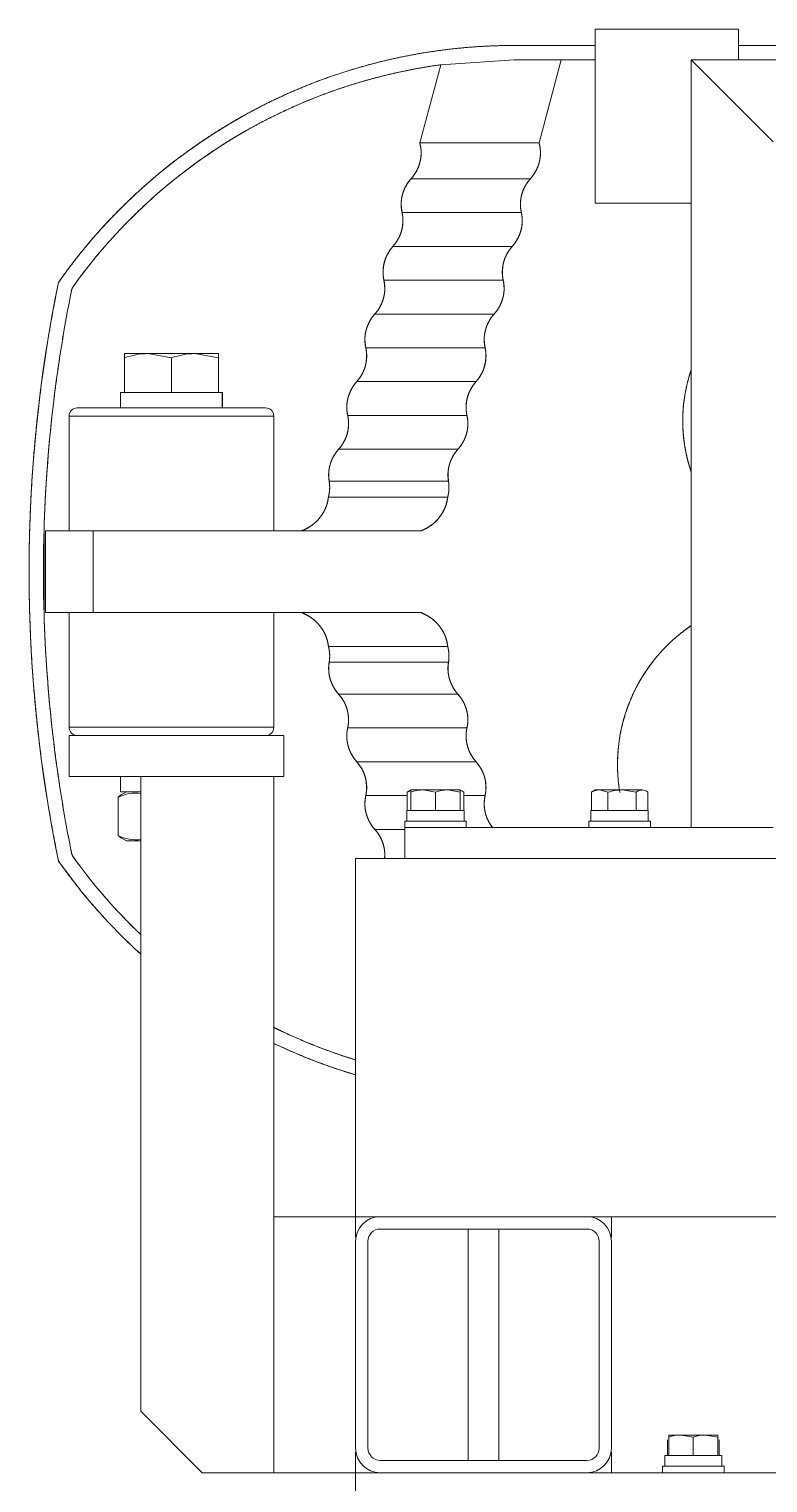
# Model space of a CAD drawing. Header units: millimetres. Extents: x -5 to 1510635, y -6 to 71285.
# Drawn here: x 1301310 to 1301671, y 29952 to 30662 of the extents above; entities that cross this region are included whole.
import ezdxf

# ---------------------------------------------------------------- set-up
doc = ezdxf.new("R2010")
doc.units = ezdxf.units.MM
doc.header["$LTSCALE"] = 1000
doc.layers.add('MP-7', color=7, linetype='Continuous')
doc.layers.add('MP-8', color=8, linetype='Continuous')

# ---------------------------------------------------------------- blocks, each defined once
blk = doc.blocks.new('168975644')
at = {"layer": 'MP-8', "linetype": 'Continuous', "lineweight": 15}
for p, q in [((-553, 6971.88), (-623, 6971.88)), ((-623, 6971.88), (-623, 6886.88)), ((-553, 6971.88), (-623, 6971.88)), ((-623, 6971.88), (-623, 6886.88)), ((-553, 6971.88), (-553, 6956.88)), ((-553, 6971.88), (-553, 6956.88)), ((-623, 6963.88), (-662.54, 6963.88)), ((-623, 6963.88), (-662.54, 6963.88)), ((-173, 6963.88), (-553, 6963.88)), ((-173, 6963.88), (-553, 6963.88)), ((-698.44, 6954.43), (-708.66, 6916.3)), ((-698.44, 6954.43), (-708.66, 6916.3)), ((-662.54, 6956.88), (-698.44, 6954.43)), ((-662.54, 6956.88), (-698.44, 6954.43)), ((-639.5, 6956.88), (-662.54, 6956.88)), ((-639.5, 6956.88), (-662.54, 6956.88)), ((-639.5, 6956.88), (-650.37, 6916.3)), ((-639.5, 6956.88), (-650.37, 6916.3)), ((-623, 6956.88), (-639.5, 6956.88)), ((-623, 6956.88), (-639.5, 6956.88)), ((-576, 6956.88), (-320, 6956.88)), ((-571, 6951.88), (-576, 6956.88)), ((-576, 6956.88), (-576, 6581.88)), ((-576, 6956.88), (-571, 6951.88)), ((-571, 6951.88), (-541, 6921.88)), ((-571, 6951.88), (-541, 6921.88)), ((-650.37, 6916.3), (-708.66, 6916.3)), ((-650.37, 6916.3), (-708.66, 6916.3)), ((-536, 6916.88), (-541, 6921.88)), ((-541, 6921.88), (-536, 6916.88)), ((-654.61, 6898.81), (-712.9, 6898.81)), ((-654.61, 6898.81), (-712.9, 6898.81)), ((-659.04, 6882.29), (-717.32, 6882.29)), ((-659.04, 6882.29), (-717.32, 6882.29)), ((-576, 6886.88), (-623, 6886.88)), ((-576, 6886.88), (-623, 6886.88)), ((-663.46, 6865.77), (-721.75, 6865.77)), ((-663.46, 6865.77), (-721.75, 6865.77)), ((-667.89, 6849.25), (-726.18, 6849.25)), ((-667.89, 6849.25), (-726.18, 6849.25)), ((-672.31, 6832.73), (-730.6, 6832.73)), ((-672.31, 6832.73), (-730.6, 6832.73)), ((-676.74, 6816.21), (-735.03, 6816.21)), ((-676.74, 6816.21), (-735.03, 6816.21)), ((-853, 6813.38), (-841.5, 6813.38)), ((-853, 6811.32), (-853, 6813.38)), ((-853, 6811.32), (-853, 6794.38)), ((-818.5, 6813.38), (-841.5, 6813.38)), ((-830, 6811.32), (-841.5, 6813.38)), ((-830, 6811.32), (-830, 6794.38)), ((-807, 6813.38), (-818.5, 6813.38)), ((-807, 6811.32), (-818.5, 6813.38)), ((-807, 6813.38), (-807, 6811.32)), ((-807, 6811.32), (-807, 6794.38)), ((-681.17, 6799.69), (-739.46, 6799.69)), ((-681.17, 6799.69), (-739.46, 6799.69)), ((-853, 6794.38), (-854.95, 6794.38)), ((-854.95, 6794.38), (-854.95, 6786.88)), ((-830, 6794.38), (-853, 6794.38)), ((-810.13, 6794.38), (-849.87, 6794.38)), ((-807, 6794.38), (-830, 6794.38)), ((-805.26, 6794.38), (-807, 6794.38)), ((-805.26, 6794.38), (-805.1, 6794.38)), ((-805.26, 6794.38), (-805.26, 6786.88)), ((-805.1, 6794.38), (-805.1, 6786.88)), ((-780, 6782.88), (-880, 6782.88)), ((-880, 6782.88), (-880, 6726.88)), ((-880, 6782.88), (-880, 6726.88)), ((-780, 6782.88), (-880, 6782.88)), ((-784, 6786.88), (-876, 6786.88)), ((-784, 6786.88), (-876, 6786.88)), ((-780, 6726.88), (-780, 6782.88)), ((-780, 6726.88), (-780, 6782.88)), ((-685.59, 6783.17), (-743.88, 6783.17)), ((-685.59, 6783.17), (-743.88, 6783.17)), ((-690.02, 6766.65), (-748.31, 6766.65)), ((-690.02, 6766.65), (-748.31, 6766.65)), ((-694.64, 6751.1), (-752.93, 6751.1)), ((-694.64, 6751.1), (-752.93, 6751.1)), ((-695.01, 6743.36), (-753.3, 6743.36)), ((-695.01, 6743.36), (-753.3, 6743.36)), ((-892.25, 6726.88), (-892.25, 6686.88)), ((-892.25, 6726.88), (-892.25, 6686.88)), ((-892.25, 6686.88), (-892.25, 6726.88)), ((-868.22, 6726.88), (-891.53, 6726.88)), ((-891.53, 6726.88), (-891.53, 6686.88)), ((-868.22, 6726.88), (-891.53, 6726.88)), ((-891.53, 6726.88), (-891.53, 6686.88)), ((-707.95, 6726.88), (-868.22, 6726.88)), ((-868.22, 6726.88), (-868.22, 6686.88)), ((-868.22, 6726.88), (-868.22, 6686.88)), ((-852.8, 6726.88), (-868.22, 6726.88)), ((-804.27, 6726.88), (-855.65, 6726.88)), ((-807.2, 6726.88), (-852.8, 6726.88)), ((-707.95, 6726.88), (-807.2, 6726.88)), ((-868.22, 6686.88), (-891.53, 6686.88)), ((-868.22, 6686.88), (-891.53, 6686.88)), ((-880, 6686.88), (-880, 6630.88)), ((-880, 6686.88), (-880, 6630.88)), ((-868.22, 6686.88), (-707.95, 6686.88)), ((-868.22, 6686.88), (-852.8, 6686.88)), ((-855.73, 6686.88), (-804.35, 6686.88)), ((-852.8, 6686.88), (-807.2, 6686.88)), ((-807.2, 6686.88), (-707.95, 6686.88)), ((-780, 6630.88), (-780, 6686.88)), ((-780, 6630.88), (-780, 6686.88)), ((-695.01, 6670.39), (-753.3, 6670.39)), ((-695.01, 6670.39), (-753.3, 6670.39)), ((-694.64, 6662.65), (-752.93, 6662.65)), ((-694.64, 6662.65), (-752.93, 6662.65)), ((-690.02, 6647.1), (-748.31, 6647.1)), ((-690.02, 6647.1), (-748.31, 6647.1)), ((-880, 6630.88), (-780, 6630.88)), ((-880, 6630.88), (-780, 6630.88)), ((-880, 6626.88), (-775, 6626.88)), ((-880, 6606.88), (-880, 6626.88)), ((-775, 6606.88), (-775, 6626.88)), ((-685.59, 6630.58), (-743.88, 6630.58)), ((-685.59, 6630.58), (-743.88, 6630.58)), ((-681.17, 6614.06), (-739.46, 6614.06)), ((-681.17, 6614.06), (-739.46, 6614.06)), ((-880, 6606.88), (-775, 6606.88)), ((-854.95, 6606.88), (-854.95, 6599.38)), ((-845, 6606.88), (-845, 6296.88)), ((-780, 6606.88), (-780, 6266.88)), ((-856.09, 6578.01), (-856.09, 6596.75)), ((-845, 6599.38), (-854.95, 6599.38)), ((-852, 6599.38), (-854.54, 6597.91)), ((-714.79, 6597.54), (-735.03, 6597.54)), ((-714.79, 6597.54), (-735.03, 6597.54)), ((-714.79, 6599.21), (-714.79, 6590.28)), ((-713, 6600.28), (-714.17, 6599.6)), ((-713, 6600.28), (-707, 6600.28)), ((-713, 6599.21), (-713, 6600.28)), ((-713, 6599.21), (-713, 6590.28)), ((-695, 6600.28), (-707, 6600.28)), ((-701, 6599.21), (-707, 6600.28)), ((-701, 6599.21), (-701, 6590.28)), ((-689, 6600.28), (-695, 6600.28)), ((-689, 6599.21), (-695, 6600.28)), ((-689, 6600.28), (-689, 6599.21)), ((-689, 6599.21), (-689, 6590.28)), ((-687.21, 6599.21), (-687.21, 6590.28)), ((-676.74, 6597.54), (-687.21, 6597.54)), ((-676.74, 6597.54), (-687.21, 6597.54)), ((-624.79, 6599.21), (-624.79, 6590.28)), ((-623, 6600.28), (-624.17, 6599.6)), ((-623, 6600.28), (-620.75, 6600.28)), ((-609.81, 6600.28), (-620.75, 6600.28)), ((-616.71, 6599.21), (-620.75, 6600.28)), ((-616.71, 6599.21), (-616.71, 6590.28)), ((-600.06, 6600.28), (-609.81, 6600.28)), ((-602.92, 6599.21), (-609.81, 6600.28)), ((-602.92, 6599.21), (-602.92, 6590.28)), ((-597.21, 6599.21), (-597.21, 6590.28)), ((-687, 6590.28), (-715, 6590.28)), ((-715, 6590.28), (-715, 6585.08)), ((-687, 6585.08), (-687, 6590.28)), ((-625, 6590.28), (-597.08, 6590.28)), ((-625, 6590.28), (-625, 6585.08)), ((-597.08, 6590.28), (-597, 6590.28)), ((-597.08, 6585.08), (-597.08, 6590.28)), ((-597, 6585.08), (-597, 6590.28)), ((-716, 6585.08), (-686, 6585.08)), ((-716, 6585.08), (-716, 6581.88)), ((-716, 6581.88), (-536, 6581.88)), ((-716, 6581.88), (-716, 6566.88)), ((-686, 6581.88), (-686, 6585.08)), ((-626, 6585.08), (-596, 6585.08)), ((-626, 6585.08), (-626, 6581.88)), ((-596, 6581.88), (-596, 6585.08)), ((-854.59, 6576.87), (-852, 6575.38)), ((-845, 6575.38), (-852, 6575.38)), ((-716, 6581.02), (-730.6, 6581.02)), ((-716, 6581.02), (-730.6, 6581.02)), ((-740, 6391.88), (-740, 6566.88)), ((-740, 6566.88), (-35, 6566.88)), ((-740, 6391.88), (-780, 6391.88)), ((-740, 6391.88), (-740, 6381.88)), ((-740, 6391.88), (-728, 6391.88)), ((-627, 6391.88), (-728, 6391.88)), ((-627, 6391.88), (-198, 6391.88)), ((-615, 6381.88), (-615, 6391.88)), ((-627, 6385.88), (-728, 6385.88)), ((-685, 6385.88), (-685, 6272.88)), ((-670, 6385.88), (-685, 6385.88)), ((-670, 6385.88), (-670, 6272.88)), ((-780, 6381.88), (-780, 6276.88)), ((-740, 6379.88), (-740, 6278.88)), ((-734, 6379.88), (-734, 6278.88)), ((-621, 6278.88), (-621, 6379.88)), ((-615, 6278.88), (-615, 6379.88)), ((-845, 6296.88), (-815, 6266.88)), ((-587, 6285.28), (-581, 6285.28)), ((-587, 6284.21), (-587, 6285.28)), ((-587, 6284.21), (-587, 6275.28)), ((-569, 6285.28), (-581, 6285.28)), ((-575, 6284.21), (-581, 6285.28)), ((-575, 6284.21), (-575, 6275.28)), ((-563, 6285.28), (-569, 6285.28)), ((-563, 6284.21), (-569, 6285.28)), ((-563, 6285.28), (-563, 6284.21)), ((-563, 6284.21), (-563, 6275.28)), ((-740, 6276.88), (-740, 6266.88)), ((-615, 6266.88), (-615, 6276.88)), ((-587.63, 6282.94), (-587.63, 6275.28)), ((-562.37, 6282.94), (-562.37, 6275.28)), ((-728, 6272.88), (-627, 6272.88)), ((-670, 6272.88), (-685, 6272.88)), ((-590, 6270.08), (-560, 6270.08)), ((-590, 6270.08), (-590, 6266.88)), ((-561, 6275.28), (-589, 6275.28)), ((-589, 6275.28), (-589, 6270.08)), ((-561, 6270.08), (-561, 6275.28)), ((-560, 6266.88), (-560, 6270.08)), ((-815, 6266.88), (-780, 6266.88)), ((-740, 6266.88), (-780, 6266.88)), ((-85, 6266.88), (-740, 6266.88)), ((-740, 6266.88), (-740, 6251.88)), ((-728, 6266.88), (-627, 6266.88))]:
    blk.add_line(p, q, dxfattribs=at)
for centre, radius, start, end in [((-662.54, 6691.88), 272, 90, 144.92663), ((-662.54, 6691.88), 265, 97.78659, 144.60252), ((-726.61, 6911.39), 18.61, 317.46703, 15.29999), ((-668.29, 6911.38), 18.58, 317.42509, 15.34192), ((-699.12, 6886.27), 18.63, 137.68454, 192.31546), ((-640.8, 6886.26), 18.66, 137.72449, 192.27551), ((-735.56, 6878.33), 18.66, 317.72449, 12.27551), ((-677.24, 6878.32), 18.63, 317.68454, 12.31546), ((-707.97, 6853.23), 18.63, 137.68454, 192.31546), ((-649.65, 6853.22), 18.66, 137.72449, 192.27551), ((-199.56, 6706.88), 700, 168.35459, 191.64541), ((-199.54, 6706.88), 693, 168.47148, 178.34554), ((-744.41, 6845.29), 18.66, 317.72449, 12.27551), ((-686.09, 6845.28), 18.63, 317.68454, 12.31546), ((-716.82, 6820.19), 18.63, 137.68454, 192.31546), ((-658.51, 6820.18), 18.66, 137.72449, 192.27551), ((-753.26, 6812.25), 18.66, 317.72449, 12.27551), ((-694.95, 6812.24), 18.63, 317.68454, 12.31546), ((-841.1, 6777.91), 35.47, 90.64883, 109.60732), ((-818.1, 6777.91), 35.47, 90.64883, 109.60732), ((-503.16, 6780.52), 77, 161.06646, 198.93354), ((-503.16, 6780.52), 77, 161.07214, 198.92786), ((-725.68, 6787.15), 18.63, 137.68454, 192.31546), ((-667.36, 6787.14), 18.66, 137.72449, 192.27551), ((-876, 6782.88), 4, 90, 180), ((-876, 6782.88), 4, 90, 180), ((-784, 6782.88), 4, 0, 90), ((-784, 6782.88), 4, 0, 90), ((-762.12, 6779.21), 18.66, 317.72449, 12.27551), ((-703.8, 6779.2), 18.63, 317.68454, 12.31546), ((-734.46, 6754.08), 18.71, 137.76935, 189.16126), ((-676.15, 6754.08), 18.72, 137.79291, 189.1377), ((-770.85, 6748.08), 18.17, 344.95306, 9.56631), ((-712.56, 6748.08), 18.17, 344.95191, 9.56745), ((-773.36, 6745.79), 20.22, 290.65635, 353.09615), ((-715.1, 6745.81), 20.24, 290.69351, 353.05899), ((-199.54, 6706.88), 693, 178.34621, 181.65379), ((-199.54, 6706.88), 693, 181.65379, 191.52852), ((-773.38, 6667.95), 20.24, 6.94101, 69.30649), ((-715.08, 6667.96), 20.22, 6.90385, 69.34365), ((-530.05, 6612.66), 82, 124.0811, 189.51244), ((-770.85, 6665.67), 18.17, 350.43255, 15.04809), ((-712.56, 6665.67), 18.17, 350.43369, 15.04694), ((-734.44, 6659.68), 18.72, 170.8623, 222.20709), ((-676.17, 6659.68), 18.71, 170.83874, 222.23065), ((-762.09, 6634.56), 18.63, 347.68454, 42.31546), ((-703.83, 6634.55), 18.66, 347.72449, 42.27551), ((-876, 6630.88), 4, 180, 270), ((-876, 6630.88), 4, 180, 270), ((-784, 6630.88), 4, 270, 0), ((-784, 6630.88), 4, 270, 0), ((-725.65, 6626.62), 18.66, 167.72449, 222.27551), ((-667.39, 6626.61), 18.63, 167.68454, 222.31546), ((-753.24, 6601.52), 18.63, 347.68454, 42.31546), ((-694.97, 6601.51), 18.66, 347.72449, 42.27551), ((-847.42, 6579.35), 19.43, 82.77575, 116.48946), ((-716.8, 6593.58), 18.66, 167.72449, 222.27551), ((-711.63, 6595.14), 5.14, 105.4495, 127.82326), ((-710.55, 6591.39), 8.89, 106.1405, 118.45244), ((-706.79, 6581.77), 18.51, 90.65275, 109.60341), ((-694.79, 6581.77), 18.51, 90.65275, 109.60341), ((-690.27, 6595.4), 4.89, 51.24191, 77.39642), ((-658.54, 6593.57), 18.63, 167.68454, 219.10201), ((-620.55, 6591.39), 8.89, 91.25468, 118.45244), ((-621.63, 6595.14), 5.14, 93.3584, 127.82326), ((-609.59, 6576.13), 24.15, 90.53197, 107.14151), ((-599.76, 6595.14), 5.14, 93.3584, 127.82326), ((-600.27, 6595.4), 4.89, 51.24191, 87.57644), ((-847.42, 6595.4), 19.43, 243.51054, 277.26232), ((-744.38, 6568.48), 18.63, 355.04229, 42.31546), ((-662.54, 6721.88), 265, 215.39748, 226.48628), ((-662.54, 6721.88), 272, 215.07337, 227.87048), ((-662.54, 6721.88), 265, 243.68887, 253.00418), ((-662.54, 6721.88), 272, 244.41572, 253.45434), ((-728, 6379.88), 12, 90, 180), ((-627, 6379.88), 12, 0, 90), ((-728, 6379.88), 6, 90, 180), ((-627, 6379.88), 6, 0, 90), ((-580.79, 6266.77), 18.51, 90.65275, 109.60341), ((-568.79, 6266.77), 18.51, 90.65275, 109.60341), ((-728, 6278.88), 12, 180, 270), ((-728, 6278.88), 6, 180, 270), ((-627, 6278.88), 12, 270, 0), ((-627, 6278.88), 6, 270, 0)]:
    blk.add_arc(centre, radius, start, end, dxfattribs=at)
for points, knots in [([(-662.54, 6963.88), (-678.44, 6963.88), (-694.24, 6962.02), (-710.38, 6960.13), (-726.18, 6956.33), (-742.22, 6952.47), (-757.67, 6946.7), (-773.24, 6940.89), (-787.98, 6933.23), (-802.72, 6925.56), (-816.43, 6916.16), (-830.03, 6906.83), (-842.4, 6895.92), (-854.59, 6885.18), (-865.42, 6873.05), (-876.01, 6861.19), (-885.15, 6848.18)], [0, 0, 0, 0.125, 0.125, 0.25, 0.25, 0.375, 0.375, 0.5, 0.5, 0.625, 0.625, 0.75, 0.75, 0.875, 0.875, 1, 1, 1]), ([(-698.44, 6954.43), (-711.62, 6952.63), (-724.54, 6949.52), (-737.68, 6946.36), (-750.42, 6941.88), (-763.3, 6937.36), (-775.64, 6931.53), (-788.05, 6925.67), (-799.8, 6918.56), (-811.54, 6911.45), (-822.48, 6903.17), (-833.36, 6894.93), (-843.34, 6885.62), (-853.22, 6876.4), (-862.11, 6866.23), (-870.85, 6856.22), (-878.56, 6845.38)], [0, 0, 0, 0.125, 0.125, 0.25, 0.25, 0.375, 0.375, 0.5, 0.5, 0.625, 0.625, 0.75, 0.75, 0.875, 0.875, 1, 1, 1]), ([(-708.66, 6916.3), (-708.04, 6914.07), (-707.99, 6911.77), (-707.94, 6909.41), (-708.5, 6907.1), (-709.06, 6904.79), (-710.2, 6902.67), (-711.3, 6900.6), (-712.9, 6898.81)], [0, 0, 0, 0.25, 0.25, 0.5, 0.5, 0.75, 0.75, 1, 1, 1]), ([(-650.37, 6916.3), (-649.75, 6914.07), (-649.7, 6911.77), (-649.65, 6909.41), (-650.21, 6907.1), (-650.77, 6904.8), (-651.91, 6902.67), (-653.01, 6900.6), (-654.61, 6898.81)], [0, 0, 0, 0.25, 0.25, 0.5, 0.5, 0.75, 0.75, 1, 1, 1]), ([(-712.9, 6898.81), (-714.4, 6897.12), (-715.47, 6895.17), (-716.56, 6893.17), (-717.14, 6891), (-717.72, 6888.83), (-717.76, 6886.6), (-717.8, 6884.43), (-717.32, 6882.29)], [0, 0, 0, 0.25, 0.25, 0.5, 0.5, 0.75, 0.75, 1, 1, 1]), ([(-654.61, 6898.81), (-656.11, 6897.12), (-657.18, 6895.17), (-658.27, 6893.17), (-658.86, 6891), (-659.44, 6888.83), (-659.48, 6886.6), (-659.51, 6884.43), (-659.04, 6882.29)], [0, 0, 0, 0.25, 0.25, 0.5, 0.5, 0.75, 0.75, 1, 1, 1]), ([(-717.32, 6882.29), (-716.84, 6880.16), (-716.88, 6877.98), (-716.92, 6875.75), (-717.5, 6873.59), (-718.09, 6871.42), (-719.18, 6869.42), (-720.25, 6867.47), (-721.75, 6865.77)], [0, 0, 0, 0.25, 0.25, 0.5, 0.5, 0.75, 0.75, 1, 1, 1]), ([(-659.04, 6882.29), (-658.56, 6880.16), (-658.6, 6877.98), (-658.63, 6875.75), (-659.22, 6873.59), (-659.8, 6871.42), (-660.89, 6869.42), (-661.96, 6867.47), (-663.46, 6865.77)], [0, 0, 0, 0.25, 0.25, 0.5, 0.5, 0.75, 0.75, 1, 1, 1]), ([(-721.75, 6865.77), (-723.26, 6864.08), (-724.32, 6862.13), (-725.42, 6860.13), (-726, 6857.96), (-726.58, 6855.79), (-726.62, 6853.56), (-726.66, 6851.39), (-726.18, 6849.25)], [0, 0, 0, 0.25, 0.25, 0.5, 0.5, 0.75, 0.75, 1, 1, 1]), ([(-663.46, 6865.77), (-664.97, 6864.08), (-666.03, 6862.13), (-667.13, 6860.13), (-667.71, 6857.96), (-668.29, 6855.79), (-668.33, 6853.56), (-668.37, 6851.39), (-667.89, 6849.25)], [0, 0, 0, 0.25, 0.25, 0.5, 0.5, 0.75, 0.75, 1, 1, 1]), ([(-885.15, 6848.18), (-892.32, 6813.4), (-895.93, 6778.08), (-899.56, 6742.57), (-899.56, 6706.88), (-899.56, 6671.19), (-895.93, 6635.68), (-892.32, 6600.36), (-885.15, 6565.58)], [0, 0, 0, 0.25, 0.25, 0.5, 0.5, 0.75, 0.75, 1, 1, 1]), ([(-878.56, 6845.38), (-884.53, 6816.1), (-887.96, 6786.42), (-891.39, 6756.74), (-892.25, 6726.88)], [0, 0, 0, 0.5, 0.5, 1, 1, 1]), ([(-726.18, 6849.25), (-725.7, 6847.12), (-725.74, 6844.94), (-725.78, 6842.71), (-726.36, 6840.55), (-726.94, 6838.38), (-728.03, 6836.38), (-729.1, 6834.43), (-730.6, 6832.73)], [0, 0, 0, 0.25, 0.25, 0.5, 0.5, 0.75, 0.75, 1, 1, 1]), ([(-667.89, 6849.25), (-667.41, 6847.12), (-667.45, 6844.94), (-667.49, 6842.71), (-668.07, 6840.55), (-668.65, 6838.38), (-669.74, 6836.38), (-670.81, 6834.43), (-672.31, 6832.73)], [0, 0, 0, 0.25, 0.25, 0.5, 0.5, 0.75, 0.75, 1, 1, 1]), ([(-730.6, 6832.73), (-732.11, 6831.04), (-733.18, 6829.09), (-734.27, 6827.09), (-734.85, 6824.92), (-735.43, 6822.75), (-735.47, 6820.52), (-735.51, 6818.35), (-735.03, 6816.21)], [0, 0, 0, 0.25, 0.25, 0.5, 0.5, 0.75, 0.75, 1, 1, 1]), ([(-672.31, 6832.73), (-673.82, 6831.04), (-674.89, 6829.09), (-675.98, 6827.09), (-676.56, 6824.92), (-677.14, 6822.75), (-677.18, 6820.52), (-677.22, 6818.35), (-676.74, 6816.21)], [0, 0, 0, 0.25, 0.25, 0.5, 0.5, 0.75, 0.75, 1, 1, 1]), ([(-735.03, 6816.21), (-734.55, 6814.08), (-734.59, 6811.9), (-734.63, 6809.67), (-735.21, 6807.51), (-735.79, 6805.34), (-736.88, 6803.34), (-737.95, 6801.39), (-739.46, 6799.69)], [0, 0, 0, 0.25, 0.25, 0.5, 0.5, 0.75, 0.75, 1, 1, 1]), ([(-676.74, 6816.21), (-676.26, 6814.08), (-676.3, 6811.9), (-676.34, 6809.67), (-676.92, 6807.51), (-677.5, 6805.34), (-678.6, 6803.34), (-679.66, 6801.39), (-681.17, 6799.69)], [0, 0, 0, 0.25, 0.25, 0.5, 0.5, 0.75, 0.75, 1, 1, 1]), ([(-576.16, 6756.01), (-576.51, 6757.05), (-576.83, 6758.09), (-577.9, 6761.62), (-578.63, 6765.24), (-579.38, 6768.95), (-579.77, 6772.71), (-580.16, 6776.56), (-580.16, 6780.42), (-580.17, 6784.34), (-579.77, 6788.25), (-579.38, 6792.19), (-578.58, 6796.08), (-577.77, 6799.98), (-576.57, 6803.78), (-576.35, 6804.45), (-576.13, 6805.12)], [0.0528316, 0.0528316, 0.0528316, 0.0625, 0.0625, 0.09375, 0.09375, 0.125, 0.125, 0.15625, 0.15625, 0.1875, 0.1875, 0.21875, 0.21875, 0.25, 0.25, 0.255546, 0.255546, 0.255546]), ([(-739.46, 6799.69), (-740.96, 6798), (-742.03, 6796.05), (-743.12, 6794.05), (-743.7, 6791.88), (-744.28, 6789.71), (-744.32, 6787.48), (-744.36, 6785.31), (-743.88, 6783.17)], [0, 0, 0, 0.25, 0.25, 0.5, 0.5, 0.75, 0.75, 1, 1, 1]), ([(-681.17, 6799.69), (-682.67, 6798), (-683.74, 6796.05), (-684.83, 6794.05), (-685.41, 6791.88), (-685.99, 6789.71), (-686.03, 6787.48), (-686.07, 6785.31), (-685.59, 6783.17)], [0, 0, 0, 0.25, 0.25, 0.5, 0.5, 0.75, 0.75, 1, 1, 1]), ([(-743.88, 6783.17), (-743.4, 6781.04), (-743.44, 6778.86), (-743.48, 6776.63), (-744.06, 6774.47), (-744.64, 6772.3), (-745.74, 6770.3), (-746.8, 6768.35), (-748.31, 6766.65)], [0, 0, 0, 0.25, 0.25, 0.5, 0.5, 0.75, 0.75, 1, 1, 1]), ([(-685.59, 6783.17), (-685.12, 6781.04), (-685.15, 6778.86), (-685.19, 6776.63), (-685.77, 6774.47), (-686.36, 6772.3), (-687.45, 6770.3), (-688.52, 6768.35), (-690.02, 6766.65)], [0, 0, 0, 0.25, 0.25, 0.5, 0.5, 0.75, 0.75, 1, 1, 1]), ([(-748.31, 6766.65), (-749.73, 6765.05), (-750.76, 6763.22), (-751.82, 6761.35), (-752.42, 6759.32), (-753.02, 6757.29), (-753.15, 6755.19), (-753.27, 6753.14), (-752.93, 6751.1)], [0, 0, 0, 0.25, 0.25, 0.5, 0.5, 0.75, 0.75, 1, 1, 1]), ([(-690.02, 6766.65), (-691.44, 6765.05), (-692.47, 6763.22), (-693.53, 6761.35), (-694.13, 6759.32), (-694.73, 6757.29), (-694.86, 6755.19), (-694.98, 6753.14), (-694.64, 6751.1)], [0, 0, 0, 0.25, 0.25, 0.5, 0.5, 0.75, 0.75, 1, 1, 1]), ([(-576.16, 6756.01), (-576.51, 6757.04), (-576.83, 6758.09), (-577.9, 6761.62), (-578.63, 6765.24), (-579.39, 6768.95), (-579.77, 6772.71), (-579.79, 6772.88), (-579.8, 6773.04)], [0.05280311, 0.05280311, 0.05280311, 0.0625, 0.0625, 0.09375, 0.09375, 0.125, 0.125, 0.12634756, 0.12634756, 0.12634756]), ([(-752.93, 6751.1), (-752.6, 6749.17), (-752.69, 6747.22), (-752.79, 6745.26), (-753.3, 6743.36)], [0, 0, 0, 0.5, 0.5, 1, 1, 1]), ([(-694.64, 6751.1), (-694.31, 6749.17), (-694.41, 6747.22), (-694.5, 6745.26), (-695.01, 6743.36)], [0, 0, 0, 0.5, 0.5, 1, 1, 1]), ([(-753.3, 6743.36), (-753.55, 6740.75), (-754.54, 6738.29), (-755.04, 6737.03), (-755.73, 6735.84), (-756.43, 6734.63), (-757.3, 6733.53), (-758.16, 6732.42), (-759.19, 6731.43), (-760.21, 6730.45), (-761.36, 6729.6), (-763.6, 6727.95), (-766.23, 6726.88)], [0, 0, 0, 0.25, 0.25, 0.375, 0.375, 0.5, 0.5, 0.625, 0.625, 0.75, 0.75, 1, 1, 1]), ([(-695.01, 6743.36), (-695.26, 6740.76), (-696.25, 6738.29), (-696.75, 6737.03), (-697.44, 6735.84), (-698.14, 6734.64), (-699.01, 6733.53), (-699.87, 6732.42), (-700.9, 6731.43), (-701.92, 6730.45), (-703.07, 6729.6), (-705.31, 6727.95), (-707.95, 6726.88)], [0, 0, 0, 0.25, 0.25, 0.375, 0.375, 0.5, 0.5, 0.625, 0.625, 0.75, 0.75, 1, 1, 1]), ([(-892.25, 6686.88), (-891.39, 6657.01), (-887.96, 6627.33), (-884.53, 6597.65), (-878.56, 6568.38)], [0, 0, 0, 0.5, 0.5, 1, 1, 1]), ([(-766.23, 6686.88), (-763.6, 6685.8), (-761.36, 6684.15), (-760.2, 6683.3), (-759.19, 6682.32), (-758.16, 6681.33), (-757.3, 6680.23), (-756.43, 6679.12), (-755.73, 6677.92), (-755.04, 6676.73), (-754.54, 6675.46), (-753.55, 6673), (-753.3, 6670.39)], [0, 0, 0, 0.25, 0.25, 0.375, 0.375, 0.5, 0.5, 0.625, 0.625, 0.75, 0.75, 1, 1, 1]), ([(-707.95, 6686.88), (-705.31, 6685.8), (-703.07, 6684.15), (-701.92, 6683.3), (-700.9, 6682.32), (-699.88, 6681.33), (-699.01, 6680.23), (-698.14, 6679.12), (-697.44, 6677.92), (-696.75, 6676.73), (-696.25, 6675.46), (-695.26, 6673), (-695.01, 6670.39)], [0, 0, 0, 0.25, 0.25, 0.375, 0.375, 0.5, 0.5, 0.625, 0.625, 0.75, 0.75, 1, 1, 1]), ([(-611.25, 6601.23), (-612.05, 6606.91), (-612.05, 6612.66), (-612.05, 6620.18), (-610.68, 6627.58), (-609.97, 6631.44), (-608.88, 6635.22), (-607.78, 6639.1), (-606.29, 6642.84), (-604.78, 6646.67), (-602.89, 6650.32), (-600.97, 6654.03), (-598.68, 6657.53), (-596.37, 6661.06), (-593.71, 6664.34), (-591.03, 6667.64), (-588.03, 6670.64), (-585.03, 6673.64), (-581.73, 6676.32), (-578.99, 6678.54), (-576.07, 6680.52)], [0.4522219, 0.4522219, 0.4522219, 0.5, 0.5, 0.5625, 0.5625, 0.59375, 0.59375, 0.625, 0.625, 0.65625, 0.65625, 0.6875, 0.6875, 0.71875, 0.71875, 0.75, 0.75, 0.78125, 0.78125, 0.8073738, 0.8073738, 0.8073738]), ([(-753.3, 6670.39), (-752.79, 6668.49), (-752.69, 6666.54), (-752.6, 6664.59), (-752.93, 6662.65)], [0, 0, 0, 0.5, 0.5, 1, 1, 1]), ([(-695.01, 6670.39), (-694.5, 6668.49), (-694.41, 6666.54), (-694.31, 6664.59), (-694.64, 6662.65)], [0, 0, 0, 0.5, 0.5, 1, 1, 1]), ([(-752.93, 6662.65), (-753.27, 6660.62), (-753.15, 6658.57), (-753.02, 6656.47), (-752.42, 6654.44), (-751.82, 6652.41), (-750.76, 6650.54), (-749.73, 6648.7), (-748.31, 6647.1)], [0, 0, 0, 0.25, 0.25, 0.5, 0.5, 0.75, 0.75, 1, 1, 1]), ([(-694.64, 6662.65), (-694.98, 6660.62), (-694.86, 6658.57), (-694.74, 6656.47), (-694.13, 6654.44), (-693.53, 6652.41), (-692.47, 6650.54), (-691.44, 6648.71), (-690.02, 6647.1)], [0, 0, 0, 0.25, 0.25, 0.5, 0.5, 0.75, 0.75, 1, 1, 1]), ([(-748.31, 6647.1), (-746.8, 6645.41), (-745.74, 6643.46), (-744.64, 6641.46), (-744.06, 6639.29), (-743.48, 6637.12), (-743.44, 6634.89), (-743.4, 6632.72), (-743.88, 6630.58)], [0, 0, 0, 0.25, 0.25, 0.5, 0.5, 0.75, 0.75, 1, 1, 1]), ([(-690.02, 6647.1), (-688.52, 6645.41), (-687.45, 6643.46), (-686.36, 6641.46), (-685.77, 6639.29), (-685.19, 6637.12), (-685.15, 6634.89), (-685.12, 6632.72), (-685.59, 6630.58)], [0, 0, 0, 0.25, 0.25, 0.5, 0.5, 0.75, 0.75, 1, 1, 1]), ([(-743.88, 6630.58), (-744.36, 6628.45), (-744.32, 6626.27), (-744.28, 6624.04), (-743.7, 6621.88), (-743.12, 6619.71), (-742.03, 6617.71), (-740.96, 6615.76), (-739.46, 6614.06)], [0, 0, 0, 0.25, 0.25, 0.5, 0.5, 0.75, 0.75, 1, 1, 1]), ([(-685.59, 6630.58), (-686.07, 6628.45), (-686.03, 6626.27), (-685.99, 6624.04), (-685.41, 6621.88), (-684.83, 6619.71), (-683.74, 6617.71), (-682.67, 6615.76), (-681.17, 6614.06)], [0, 0, 0, 0.25, 0.25, 0.5, 0.5, 0.75, 0.75, 1, 1, 1]), ([(-739.46, 6614.06), (-737.95, 6612.37), (-736.88, 6610.42), (-735.79, 6608.42), (-735.21, 6606.25), (-734.63, 6604.08), (-734.59, 6601.85), (-734.55, 6599.68), (-735.03, 6597.54)], [0, 0, 0, 0.25, 0.25, 0.5, 0.5, 0.75, 0.75, 1, 1, 1]), ([(-681.17, 6614.06), (-679.66, 6612.37), (-678.6, 6610.42), (-677.5, 6608.42), (-676.92, 6606.25), (-676.34, 6604.08), (-676.3, 6601.85), (-676.26, 6599.68), (-676.74, 6597.54)], [0, 0, 0, 0.25, 0.25, 0.5, 0.5, 0.75, 0.75, 1, 1, 1]), ([(-735.03, 6597.54), (-735.51, 6595.41), (-735.47, 6593.23), (-735.43, 6591), (-734.85, 6588.84), (-734.27, 6586.67), (-733.18, 6584.67), (-732.11, 6582.72), (-730.6, 6581.02)], [0, 0, 0, 0.25, 0.25, 0.5, 0.5, 0.75, 0.75, 1, 1, 1]), ([(-676.74, 6597.54), (-677.22, 6595.41), (-677.18, 6593.23), (-677.14, 6591), (-676.56, 6588.84), (-675.98, 6586.67), (-674.89, 6584.67), (-674.07, 6583.17), (-672.99, 6581.82)], [0, 0, 0, 0.25, 0.25, 0.5, 0.5, 0.75, 0.75, 0.9421367, 0.9421367, 0.9421367]), ([(-730.6, 6581.02), (-729.1, 6579.33), (-728.03, 6577.38), (-726.94, 6575.38), (-726.36, 6573.21), (-725.78, 6571.04), (-725.74, 6568.81), (-725.72, 6567.84), (-725.81, 6566.87)], [0, 0, 0, 0.25, 0.25, 0.5, 0.5, 0.75, 0.75, 0.8622572, 0.8622572, 0.8622572]), ([(-845.08, 6529.77), (-854, 6538.25), (-862.11, 6547.53), (-870.85, 6557.54), (-878.56, 6568.38)], [0.7610132, 0.7610132, 0.7610132, 0.875, 0.875, 1, 1, 1]), ([(-885.15, 6565.58), (-876.01, 6552.56), (-865.42, 6540.7), (-855.81, 6529.95), (-845.13, 6520.27)], [0, 0, 0, 0.125, 0.125, 0.2359104, 0.2359104, 0.2359104]), ([(-740.1, 6468.48), (-745.29, 6470.07), (-750.42, 6471.87), (-763.3, 6476.4), (-775.64, 6482.23), (-777.88, 6483.28), (-780.09, 6484.38)], [0.1996778, 0.1996778, 0.1996778, 0.25, 0.25, 0.375, 0.375, 0.3975135, 0.3975135, 0.3975135]), ([(-780.17, 6476.63), (-769.14, 6471.34), (-757.67, 6467.06), (-749, 6463.82), (-740.14, 6461.18)], [0.5328715, 0.5328715, 0.5328715, 0.625, 0.625, 0.6951635, 0.6951635, 0.6951635])]:
    blk.add_open_spline(points, degree=2, knots=knots, dxfattribs=at)
for points in [[(-854.39, 6598), (-854.96, 6597.66), (-855.53, 6597.24), (-856.09, 6596.75)], [(-856.09, 6578.01), (-855.53, 6577.52), (-854.97, 6577.1), (-854.4, 6576.76)]]:
    blk.add_open_spline(points, degree=3, dxfattribs=at)

msp = doc.modelspace()

# ---------------------------------------------------------------- block references
at = {"layer": 'MP-7', "linetype": 'ByBlock'}
msp.add_blockref('168975644', (1302209.081, 23690.462, 0), dxfattribs=at)

doc.saveas('drawing.dxf')
